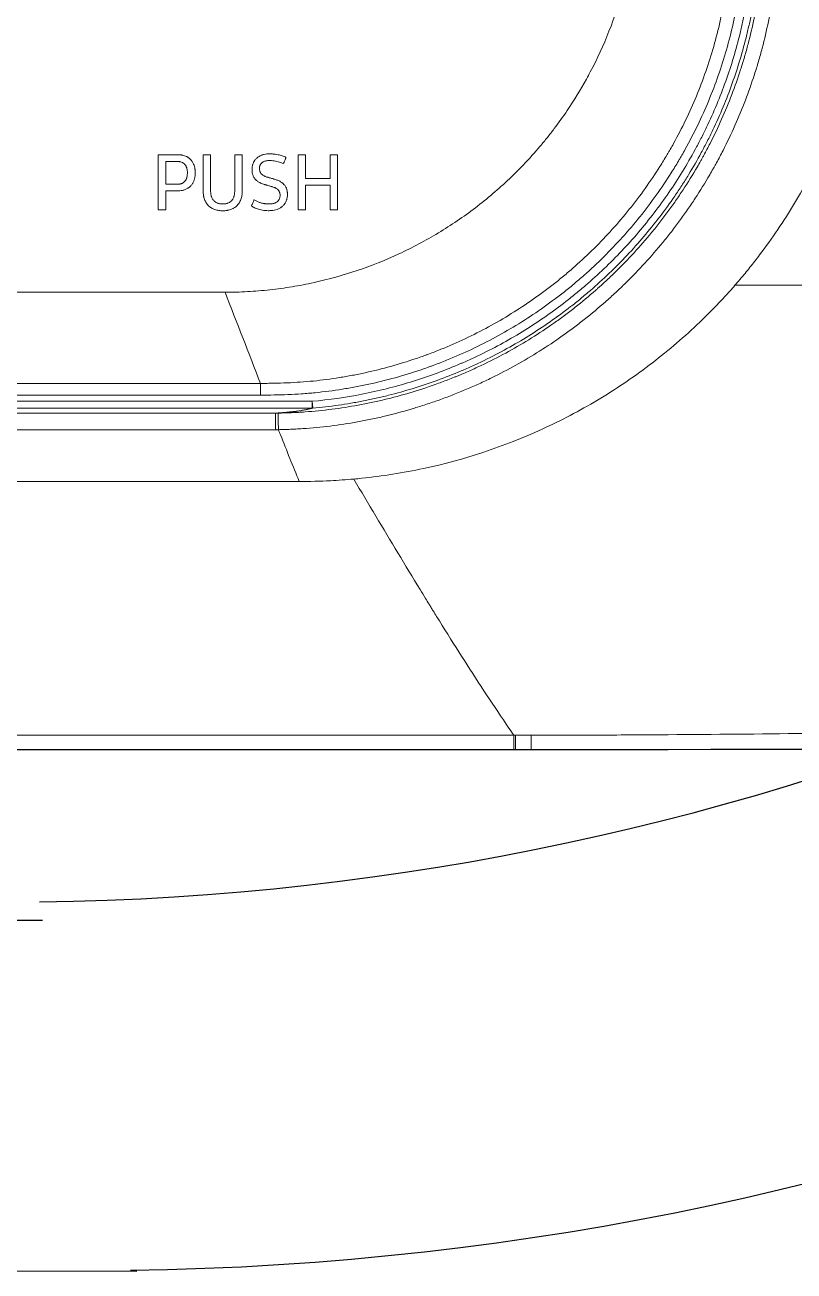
# Model space of a CAD drawing. Header units: inches. Extents: x 3778 to 56227, y -16914 to 35091.
# Drawn here: x 43283.5 to 43339.2, y -13116.7 to -13026.5 of the extents above; entities that cross this region are included whole.
import ezdxf

# ---------------------------------------------------------------- set-up
doc = ezdxf.new("R2010")
doc.units = ezdxf.units.IN
doc.header["$LTSCALE"] = 100
doc.header["$MEASUREMENT"] = 0
doc.linetypes.add('DH-HID2', pattern=[1.2, 0.8, -0.4])
doc.layers.add('2-con', color=2, linetype='Continuous')
doc.layers.add('FU-FURM', color=251, linetype='DH-HID2')
doc.layers.add('mark-B', color=2, linetype='Continuous', lineweight=20)

# ---------------------------------------------------------------- blocks, each defined once
blk = doc.blocks.new('cjscjdeh')
at = {"layer": 'FU-FURM', "color": 8}
for p, q in [((151074.676, 67752.613), (151127.768, 67752.547)), ((151056.661, 67727.251), (151134.587, 67727.155))]:
    blk.add_line(p, q, dxfattribs=at)
for centre, radius, start, end in [((151124.958, 67948.113), 194.252, 270.76696, 358.64347), ((151131.274, 67940.798), 213.601, 270.767, 358.64329)]:
    blk.add_arc(centre, radius, start, end, dxfattribs=at)
blk = doc.blocks.new('무풍1WAY 대형')
at = {"layer": 'mark-B'}
for p, q in [((-636.111, -0.025), (-636.111, -0.005)), ((-634.977, -0.025), (-634.977, -0.005)), ((-620.264, -25.235), (-620.308, -24.739)), ((-620.264, -24.737), (-620.264, -25.235)), ((-620.264, -24.737), (-556.937, -24.737)), ((-556.937, -25.235), (-620.264, -25.235)), ((-622.1, -39.1), (-621.556, -39.1)), ((-619.781, -39.1), (-619.237, -39.1)), ((-610.501, -40.462), (-609.666, -40.462)), ((-621.556, -40.875), (-619.781, -40.875)), ((-619.781, -41.365), (-621.556, -41.365)), ((-609.666, -40.953), (-610.528, -40.953)), ((-621.556, -43.081), (-622.1, -43.081)), ((-619.237, -43.081), (-619.781, -43.081)), ((-609.122, -43.081), (-610.528, -43.081))]:
    blk.add_line(p, q, dxfattribs=at)
for centre, major_axis, ratio, start_param, end_param in [((-636.111, -2.315), (0, 2.29), 0.000557, 0.013982, 0.989633), ((-634.977, -2.315), (0, 2.29), 0.000221, 0.013911, 0.989209), ((-634.86, -2.315), (0, 2.29), 0.000189, 0.013936, 0.989178), ((-617.82, -23.38), (0.019, -0.996), 0.003745, 0.017455, 1.774486), ((-620.264, -25.235), (-0.118, 0.484), 0.993198, 6.042562, 6.13273)]:
    blk.add_ellipse(centre, major_axis=major_axis, ratio=ratio, start_param=start_param, end_param=end_param, dxfattribs=at)
for points, degree, knots in [([(-675.734, -0.111), (-674.908, -0.103), (-673.67, -0.095), (-672.432, -0.091), (-671.607, -0.088), (-671.194, -0.087), (-669.956, -0.083), (-668.718, -0.078), (-667.479, -0.074), (-666.654, -0.071), (-666.241, -0.069), (-662.527, -0.057), (-659.225, -0.046), (-649.319, -0.018), (-642.715, -0.006), (-636.111, -0.005)], 3, [0, 0, 0, 0, 0.0625, 0.09375, 0.09375, 0.125, 0.125, 0.1875, 0.21875, 0.21875, 0.25, 0.25, 0.5, 0.5, 1, 1, 1, 1]), ([(-675.733, -0.13), (-675.321, -0.126), (-674.908, -0.122), (-674.289, -0.118), (-674.083, -0.117), (-673.67, -0.115), (-673.464, -0.114), (-672.845, -0.111), (-672.432, -0.11), (-671.607, -0.107), (-671.194, -0.106), (-669.956, -0.102), (-669.13, -0.099), (-667.479, -0.093), (-666.654, -0.09), (-662.527, -0.076), (-659.225, -0.065), (-652.621, -0.047), (-649.319, -0.039), (-644.366, -0.031), (-642.715, -0.029), (-640.239, -0.027), (-639.413, -0.026), (-637.762, -0.025), (-636.937, -0.025), (-636.111, -0.025)], 3, [0, 0, 0, 0, 0.03125, 0.03125, 0.046875, 0.046875, 0.0625, 0.0625, 0.09375, 0.09375, 0.125, 0.125, 0.1875, 0.1875, 0.25, 0.25, 0.5, 0.5, 0.75, 0.75, 0.875, 0.875, 0.9375, 0.9375, 1, 1, 1, 1]), ([(-636.111, -0.005), (-635.92, -0.005), (-635.729, -0.005), (-635.443, -0.005), (-635.348, -0.005), (-635.16, -0.005), (-635.069, -0.005), (-634.977, -0.005)], 3, [0, 0, 0, 0, 0.504999, 0.504999, 0.757499, 0.757499, 1, 1, 1, 1]), ([(-636.111, -0.025), (-636.016, -0.025), (-635.92, -0.025), (-635.729, -0.025), (-635.634, -0.025), (-635.351, -0.025), (-635.164, -0.025), (-634.977, -0.025)], 3, [0, 0, 0, 0, 0.252502, 0.252502, 0.505004, 0.505004, 1, 1, 1, 1]), ([(-634.86, -0.025), (-633.134, -0.024), (-631.409, -0.024), (-627.958, -0.024), (-622.782, -0.024), (-610.703, -0.023), (-600.351, -0.023), (-579.645, -0.022), (-565.841, -0.021), (-552.038, -0.021)], 3, [0, 0, 0, 0, 0.0625, 0.0625, 0.125, 0.25, 0.5, 0.5, 1, 1, 1, 1]), ([(-636.112, -1.057), (-636.939, -1.058), (-637.765, -1.06), (-639.419, -1.064), (-640.245, -1.067), (-642.725, -1.078), (-644.378, -1.087), (-649.338, -1.121), (-652.645, -1.151), (-657.604, -1.204), (-659.258, -1.223), (-662.564, -1.263), (-664.217, -1.284), (-666.697, -1.316), (-667.523, -1.327), (-669.176, -1.348), (-670.003, -1.359), (-671.243, -1.375), (-671.656, -1.38), (-672.276, -1.388), (-672.586, -1.393), (-672.896, -1.397), (-673.102, -1.4), (-673.206, -1.401), (-673.335, -1.403), (-673.361, -1.403), (-673.412, -1.403), (-673.49, -1.404), (-673.567, -1.406), (-673.722, -1.409), (-673.826, -1.411), (-673.981, -1.416), (-674.032, -1.418), (-674.136, -1.422), (-674.29, -1.429), (-674.445, -1.435), (-674.755, -1.447), (-674.962, -1.456), (-675.375, -1.472), (-675.581, -1.48), (-675.788, -1.489)], 3, [0, 0, 0, 0, 0.0625, 0.0625, 0.125, 0.125, 0.25, 0.25, 0.5, 0.5, 0.625, 0.625, 0.75, 0.75, 0.8125, 0.8125, 0.875, 0.875, 0.90625, 0.90625, 0.921875, 0.929688, 0.929688, 0.9375, 0.9375, 0.939453, 0.939453, 0.941406, 0.945313, 0.945313, 0.953125, 0.953125, 0.957031, 0.957031, 0.960938, 0.96875, 0.96875, 0.984375, 0.984375, 1, 1, 1, 1]), ([(-634.977, -1.056), (-635.164, -1.057), (-635.351, -1.057), (-635.633, -1.057), (-635.729, -1.057), (-635.92, -1.057), (-636.016, -1.057), (-636.112, -1.057)], 3, [0, 0, 0, 0, 0.493621, 0.493621, 0.746245, 0.746245, 1, 1, 1, 1]), ([(-634.86, -1.056), (-634.86, -1.056), (-634.86, -1.056), (-634.899, -1.056), (-634.938, -1.056), (-634.977, -1.056)], 3, [0, 0, 0, 0, 0.000356, 0.000356, 1, 1, 1, 1]), ([(-552.038, -1.049), (-565.841, -1.05), (-579.645, -1.051), (-600.351, -1.053), (-610.704, -1.054), (-621.056, -1.055), (-626.233, -1.055), (-627.958, -1.055), (-631.409, -1.056), (-633.135, -1.056), (-634.86, -1.056)], 3, [0, 0, 0, 0, 0.5, 0.5, 0.75, 0.875, 0.875, 0.9375, 0.9375, 1, 1, 1, 1]), ([(-623.274, -19.605), (-623.806, -18.708), (-624.87, -16.917), (-626.466, -14.249), (-627.666, -12.267), (-628.416, -11.04), (-628.683, -10.605), (-628.867, -10.306), (-629.051, -10.008), (-629.318, -9.576), (-630.071, -8.364), (-631.277, -6.45), (-632.889, -3.964), (-634.084, -2.185), (-634.741, -1.229), (-634.86, -1.056)], 3, [0, 0, 0, 0, 0.138461, 0.276922, 0.415383, 0.449999, 0.471633, 0.484614, 0.497595, 0.519229, 0.553844, 0.692305, 0.830767, 0.969228, 1, 1, 1, 1]), ([(-650.859, -33.641), (-650.733, -33.495), (-650.356, -33.068), (-649.458, -32.093), (-648.123, -30.759), (-646.435, -29.249), (-644.668, -27.833), (-642.826, -26.515), (-640.278, -24.895), (-635.596, -22.432), (-630.551, -20.761), (-626.096, -19.933), (-624.408, -19.713), (-623.465, -19.622), (-623.274, -19.605)], 3, [0, 0, 0, 0, 0.018221, 0.053912, 0.125293, 0.196674, 0.268054, 0.339435, 0.410816, 0.553578, 0.839101, 0.910482, 0.981863, 1, 1, 1, 1]), ([(-623.274, -19.605), (-622.713, -19.555), (-621.397, -19.464), (-620.079, -19.429), (-619.323, -19.429)], 3, [0, 0, 0, 0, 0.427232, 1, 1, 1, 1]), ([(-617.82, -23.179), (-617.871, -23.051), (-618.37, -21.79), (-618.87, -20.539), (-619.323, -19.429)], 3, [0, 0, 0, 0, 0.101455, 1, 1, 1, 1]), ([(-653.503, -66.597), (-653.619, -65.937), (-653.716, -65.277), (-653.874, -63.956), (-653.934, -63.296), (-654.019, -61.975), (-654.044, -61.314), (-654.058, -59.992), (-654.047, -59.331), (-653.961, -57.348), (-653.834, -56.026), (-653.621, -54.62), (-653.608, -54.537), (-653.582, -54.372), (-653.568, -54.289), (-653.527, -54.042), (-653.499, -53.877), (-653.41, -53.384), (-653.347, -53.057), (-653.144, -52.079), (-652.992, -51.434), (-652.739, -50.474), (-652.65, -50.155), (-652.465, -49.521), (-652.174, -48.574), (-651.407, -46.394), (-650.599, -44.577), (-649.84, -43.093), (-649.684, -42.797), (-649.484, -42.43), (-649.443, -42.357), (-649.362, -42.21), (-649.24, -41.991), (-649.116, -41.774), (-648.696, -41.053), (-648.347, -40.487), (-647.802, -39.655), (-647.616, -39.38), (-647.239, -38.837), (-647.047, -38.568), (-646.655, -38.035), (-646.456, -37.772), (-646.051, -37.25), (-645.845, -36.992), (-645.216, -36.226), (-644.784, -35.726), (-643.89, -34.748), (-643.43, -34.271), (-642.718, -33.57), (-642.477, -33.34), (-642.11, -32.998), (-641.987, -32.885), (-641.801, -32.717), (-641.739, -32.661), (-641.614, -32.549), (-641.051, -32.049), (-640.476, -31.569), (-639.695, -30.951), (-639.432, -30.748), (-638.902, -30.352), (-638.099, -29.767), (-637.275, -29.217), (-635.599, -28.16), (-634.443, -27.516), (-632.951, -26.786), (-632.65, -26.643), (-632.043, -26.366), (-631.737, -26.232), (-631.275, -26.036), (-631.12, -25.972), (-630.81, -25.845), (-630.344, -25.658), (-629.873, -25.481), (-629.401, -25.31), (-629.243, -25.255), (-628.927, -25.145), (-628.452, -24.984), (-627.975, -24.833), (-627.018, -24.544), (-626.377, -24.369), (-625.41, -24.133), (-625.086, -24.058), (-624.438, -23.919), (-624.112, -23.853), (-623.134, -23.669), (-622.478, -23.564), (-621.159, -23.39), (-620.496, -23.322), (-619.662, -23.26), (-619.495, -23.248), (-619.16, -23.228), (-618.993, -23.219), (-618.658, -23.204), (-618.407, -23.194), (-618.113, -23.185), (-617.967, -23.182), (-617.893, -23.18), (-617.857, -23.179), (-617.838, -23.179), (-617.831, -23.179), (-617.825, -23.179), (-617.823, -23.179), (-617.82, -23.179)], 3, [0, 0, 0, 0, 0.03125, 0.03125, 0.0625, 0.0625, 0.09375, 0.09375, 0.125, 0.125, 0.1875, 0.1875, 0.191406, 0.191406, 0.195312, 0.195312, 0.203125, 0.203125, 0.21875, 0.21875, 0.25, 0.25, 0.265625, 0.265625, 0.28125, 0.3125, 0.375, 0.375, 0.390625, 0.390625, 0.394531, 0.394531, 0.398437, 0.40625, 0.40625, 0.4375, 0.4375, 0.453125, 0.453125, 0.46875, 0.46875, 0.484375, 0.484375, 0.5, 0.5, 0.53125, 0.53125, 0.5625, 0.5625, 0.578125, 0.578125, 0.585937, 0.585937, 0.589844, 0.589844, 0.59375, 0.625, 0.625, 0.640625, 0.640625, 0.65625, 0.6875, 0.6875, 0.75, 0.75, 0.765625, 0.765625, 0.78125, 0.78125, 0.789063, 0.789063, 0.796875, 0.8125, 0.8125, 0.820313, 0.820313, 0.828125, 0.84375, 0.84375, 0.875, 0.875, 0.890625, 0.890625, 0.90625, 0.90625, 0.9375, 0.9375, 0.96875, 0.96875, 0.976563, 0.976563, 0.984375, 0.984375, 0.992188, 0.996094, 0.998047, 0.999023, 0.999512, 0.999756, 0.999878, 0.999878, 1, 1, 1, 1]), ([(-617.606, -24.372), (-617.606, -24.371), (-617.606, -24.361), (-617.606, -24.326), (-617.607, -24.301), (-617.607, -24.237), (-617.608, -24.197), (-617.609, -24.106), (-617.609, -24.054), (-617.611, -23.941), (-617.611, -23.879), (-617.613, -23.748), (-617.614, -23.68), (-617.616, -23.538), (-617.617, -23.466), (-617.619, -23.321), (-617.62, -23.248), (-617.621, -23.177)], 3, [0, 0, 0, 0, 0.125, 0.125, 0.25, 0.25, 0.375, 0.375, 0.5, 0.5, 0.625, 0.625, 0.75, 0.75, 0.875, 0.875, 1, 1, 1, 1]), ([(-617.801, -24.376), (-618.127, -24.382), (-618.452, -24.392), (-618.94, -24.415), (-619.103, -24.423), (-619.428, -24.443), (-619.59, -24.453), (-620.4, -24.513), (-621.044, -24.578), (-622.324, -24.741), (-622.959, -24.841), (-623.907, -25.014), (-624.222, -25.077), (-624.851, -25.209), (-625.164, -25.28), (-626.1, -25.504), (-627.341, -25.837), (-628.566, -26.237), (-629.479, -26.563), (-629.782, -26.676), (-630.236, -26.851), (-630.462, -26.94), (-630.688, -27.032), (-630.839, -27.094), (-630.914, -27.125), (-631.289, -27.282), (-631.587, -27.412), (-632.177, -27.678), (-632.47, -27.815), (-633.923, -28.518), (-635.048, -29.14), (-636.68, -30.161), (-637.482, -30.693), (-638.264, -31.258), (-638.78, -31.642), (-639.036, -31.837), (-639.797, -32.435), (-640.294, -32.849), (-640.844, -33.331), (-640.904, -33.385), (-641.026, -33.493), (-641.087, -33.547), (-641.268, -33.71), (-641.388, -33.82), (-641.745, -34.151), (-641.979, -34.374), (-642.672, -35.053), (-643.121, -35.516), (-643.99, -36.464), (-644.411, -36.949), (-645.023, -37.692), (-645.223, -37.943), (-645.618, -38.449), (-645.811, -38.705), (-646.192, -39.222), (-646.379, -39.483), (-646.746, -40.01), (-646.926, -40.277), (-647.457, -41.085), (-647.796, -41.634), (-648.204, -42.334), (-648.325, -42.545), (-648.444, -42.758), (-648.523, -42.9), (-648.562, -42.971), (-648.757, -43.328), (-648.909, -43.615), (-649.646, -45.057), (-650.17, -46.233), (-650.857, -48.032), (-651.176, -48.939), (-651.458, -49.859), (-651.638, -50.475), (-651.724, -50.785), (-651.97, -51.717), (-652.117, -52.344), (-652.314, -53.294), (-652.375, -53.612), (-652.46, -54.091), (-652.488, -54.251), (-652.528, -54.491), (-652.541, -54.572), (-652.566, -54.732), (-652.578, -54.813), (-652.784, -56.178), (-652.907, -57.463), (-652.987, -59.39), (-652.997, -60.032), (-652.981, -61.316), (-652.956, -61.957), (-652.872, -63.241), (-652.812, -63.882), (-652.697, -64.844), (-652.632, -65.325), (-652.546, -65.886), (-652.499, -66.167), (-652.479, -66.287), (-652.465, -66.367), (-652.458, -66.407), (-652.451, -66.447)], 3, [0, 0, 0, 0, 0.015625, 0.015625, 0.023438, 0.023438, 0.03125, 0.03125, 0.0625, 0.0625, 0.09375, 0.09375, 0.109375, 0.109375, 0.125, 0.125, 0.15625, 0.1875, 0.1875, 0.203125, 0.203125, 0.210938, 0.214844, 0.214844, 0.21875, 0.21875, 0.234375, 0.234375, 0.25, 0.25, 0.3125, 0.3125, 0.34375, 0.359375, 0.359375, 0.375, 0.375, 0.40625, 0.40625, 0.410156, 0.410156, 0.414063, 0.414063, 0.421875, 0.421875, 0.4375, 0.4375, 0.46875, 0.46875, 0.5, 0.5, 0.515625, 0.515625, 0.53125, 0.53125, 0.546875, 0.546875, 0.5625, 0.5625, 0.59375, 0.59375, 0.601563, 0.605469, 0.605469, 0.609375, 0.609375, 0.625, 0.625, 0.6875, 0.6875, 0.71875, 0.734375, 0.734375, 0.75, 0.75, 0.78125, 0.78125, 0.796875, 0.796875, 0.804687, 0.804687, 0.808594, 0.808594, 0.8125, 0.8125, 0.875, 0.875, 0.90625, 0.90625, 0.9375, 0.9375, 0.96875, 0.96875, 0.984375, 0.992188, 0.996094, 0.998047, 0.998047, 1, 1, 1, 1]), ([(-652.191, -66.401), (-652.244, -66.097), (-652.319, -65.639), (-652.384, -65.179), (-652.426, -64.873), (-652.446, -64.719), (-652.54, -63.952), (-652.599, -63.338), (-652.729, -61.501), (-652.751, -60.278), (-652.672, -57.839), (-652.569, -56.622), (-652.362, -55.104), (-652.317, -54.801), (-652.218, -54.194), (-652.165, -53.891), (-652.079, -53.437), (-652.049, -53.286), (-651.988, -52.983), (-651.956, -52.832), (-651.858, -52.378), (-651.788, -52.077), (-651.57, -51.179), (-651.409, -50.586), (-651.057, -49.412), (-650.487, -47.669), (-649.667, -45.697), (-648.855, -44.051), (-648.569, -43.508), (-648.13, -42.698), (-647.822, -42.164), (-647.419, -41.504), (-647.338, -41.372), (-647.173, -41.111), (-647.09, -40.981), (-646.839, -40.593), (-646.668, -40.337), (-646.147, -39.576), (-645.788, -39.08), (-645.046, -38.108), (-644.663, -37.633), (-643.873, -36.702), (-643.467, -36.247), (-642.211, -34.913), (-641.327, -34.065), (-640.161, -33.058), (-639.925, -32.859), (-639.566, -32.565), (-639.446, -32.468), (-639.205, -32.275), (-639.083, -32.179), (-638.474, -31.706), (-637.979, -31.341), (-636.468, -30.288), (-634.907, -29.316), (-633.272, -28.466), (-632.443, -28.062), (-632.164, -27.931), (-631.743, -27.739), (-631.602, -27.676), (-631.319, -27.551), (-631.177, -27.49), (-630.465, -27.188), (-629.891, -26.962), (-628.733, -26.54), (-628.15, -26.345), (-626.974, -25.983), (-626.382, -25.818), (-625.486, -25.593), (-625.187, -25.521), (-624.585, -25.387), (-624.283, -25.324), (-623.829, -25.234), (-623.677, -25.205), (-623.373, -25.15), (-623.22, -25.123), (-622.763, -25.045), (-621.846, -24.902), (-620.925, -24.794), (-620.308, -24.739)], 3, [0, 0, 0, 0, 0.015625, 0.023438, 0.023438, 0.03125, 0.03125, 0.0625, 0.0625, 0.125, 0.125, 0.1875, 0.1875, 0.203125, 0.203125, 0.21875, 0.21875, 0.226563, 0.226563, 0.234375, 0.234375, 0.25, 0.25, 0.28125, 0.28125, 0.3125, 0.375, 0.390625, 0.40625, 0.40625, 0.4375, 0.4375, 0.445313, 0.445313, 0.453125, 0.453125, 0.46875, 0.46875, 0.5, 0.5, 0.53125, 0.53125, 0.5625, 0.5625, 0.625, 0.625, 0.640625, 0.640625, 0.648438, 0.648438, 0.65625, 0.65625, 0.6875, 0.6875, 0.75, 0.78125, 0.78125, 0.796875, 0.796875, 0.804688, 0.804688, 0.8125, 0.8125, 0.84375, 0.84375, 0.875, 0.875, 0.90625, 0.90625, 0.921875, 0.921875, 0.9375, 0.9375, 0.945313, 0.945313, 0.953125, 0.953125, 0.96875, 1, 1, 1, 1]), ([(-620.264, -25.235), (-621.48, -25.344), (-622.681, -25.517), (-624.46, -25.865), (-625.049, -25.997), (-626.22, -26.29), (-627.383, -26.614), (-628.531, -26.997), (-629.671, -27.411), (-630.237, -27.633), (-630.87, -27.9), (-630.94, -27.93), (-631.08, -27.99), (-631.29, -28.082), (-631.499, -28.175), (-631.915, -28.364), (-632.19, -28.493), (-633.009, -28.891), (-634.624, -29.728), (-636.165, -30.685), (-637.657, -31.724), (-638.147, -32.083), (-638.869, -32.643), (-639.107, -32.833), (-639.58, -33.219), (-640.746, -34.199), (-641.838, -35.245), (-643.078, -36.56), (-643.48, -37.009), (-644.26, -37.927), (-644.638, -38.396), (-645.738, -39.834), (-646.425, -40.833), (-647.381, -42.396), (-647.685, -42.923), (-648.119, -43.722), (-648.26, -43.99), (-648.535, -44.529), (-649.204, -45.882), (-649.783, -47.272), (-650.39, -48.975), (-650.578, -49.548), (-650.925, -50.707), (-651.084, -51.292), (-651.301, -52.178), (-651.369, -52.475), (-651.466, -52.922), (-651.498, -53.072), (-651.558, -53.371), (-651.646, -53.819), (-651.726, -54.267), (-651.823, -54.866), (-651.868, -55.165), (-652.073, -56.663), (-652.174, -57.864), (-652.253, -60.272), (-652.231, -61.478), (-652.104, -63.292), (-652.045, -63.897), (-651.952, -64.655), (-651.933, -64.806), (-651.891, -65.109), (-651.827, -65.562), (-651.753, -66.014), (-651.7, -66.315)], 3, [0, 0, 0, 0, 0.0625, 0.0625, 0.09375, 0.09375, 0.125, 0.15625, 0.15625, 0.1875, 0.1875, 0.191406, 0.191406, 0.195313, 0.203125, 0.203125, 0.21875, 0.21875, 0.25, 0.3125, 0.3125, 0.34375, 0.34375, 0.359375, 0.359375, 0.375, 0.4375, 0.4375, 0.46875, 0.46875, 0.5, 0.5, 0.5625, 0.5625, 0.59375, 0.59375, 0.609375, 0.609375, 0.625, 0.6875, 0.6875, 0.71875, 0.71875, 0.75, 0.75, 0.765625, 0.765625, 0.773438, 0.773438, 0.78125, 0.796875, 0.796875, 0.8125, 0.8125, 0.875, 0.875, 0.9375, 0.9375, 0.96875, 0.96875, 0.976563, 0.976563, 0.984375, 1, 1, 1, 1]), ([(-620.308, -24.739), (-620.229, -24.72), (-620.147, -24.701), (-619.976, -24.663), (-619.886, -24.644), (-619.697, -24.606), (-619.598, -24.587), (-619.438, -24.558), (-619.383, -24.549), (-619.268, -24.53), (-619.209, -24.521), (-619.147, -24.511)], 3, [0, 0, 0, 0, 0.25, 0.25, 0.5, 0.5, 0.75, 0.75, 0.875, 0.875, 1, 1, 1, 1]), ([(-619.119, -24.51), (-619.18, -24.52), (-619.239, -24.529), (-619.352, -24.548), (-619.406, -24.558), (-619.563, -24.586), (-619.661, -24.605), (-619.848, -24.642), (-619.936, -24.661), (-620.105, -24.699), (-620.186, -24.718), (-620.264, -24.737)], 3, [0, 0, 0, 0, 0.125, 0.125, 0.25, 0.25, 0.5, 0.5, 0.75, 0.75, 1, 1, 1, 1]), ([(-617.607, -24.375), (-617.69, -24.381), (-618.246, -24.419), (-618.768, -24.472), (-618.893, -24.486), (-619.018, -24.499), (-619.07, -24.505), (-619.119, -24.51)], 2, [0, 0, 0, 0.092914, 0.49395, 0.745203, 0.896613, 0.896613, 1, 1, 1]), ([(-650.714, -68.134), (-650.831, -67.487), (-650.948, -66.839), (-651.109, -65.865), (-651.161, -65.541), (-651.256, -64.892), (-651.3, -64.567), (-651.379, -63.918), (-651.415, -63.594), (-651.474, -62.945), (-651.499, -62.621), (-651.539, -61.972), (-651.553, -61.648), (-651.574, -61), (-651.579, -60.675), (-651.583, -59.703), (-651.567, -59.055), (-651.5, -57.76), (-651.448, -57.112), (-651.307, -55.817), (-651.218, -55.17), (-651.056, -54.199), (-650.998, -53.876), (-650.87, -53.229), (-650.802, -52.907), (-650.585, -51.947), (-650.423, -51.314), (-650.063, -50.06), (-649.669, -48.82), (-649.206, -47.605), (-648.709, -46.404), (-648.443, -45.81), (-647.877, -44.635), (-647.576, -44.054), (-647.178, -43.336), (-647.057, -43.121), (-646.933, -42.908), (-646.85, -42.765), (-646.809, -42.694), (-646.599, -42.34), (-646.427, -42.059), (-645.902, -41.227), (-645.537, -40.685), (-644.779, -39.623), (-644.387, -39.105), (-643.573, -38.091), (-643.151, -37.595), (-642.281, -36.629), (-641.832, -36.158), (-640.905, -35.239), (-640.427, -34.792), (-639.812, -34.248), (-639.688, -34.14), (-639.438, -33.925), (-639.312, -33.818), (-638.933, -33.502), (-638.678, -33.295), (-637.905, -32.686), (-636.856, -31.907), (-635.769, -31.192), (-634.664, -30.509), (-634.102, -30.184), (-632.96, -29.564), (-632.38, -29.27), (-631.201, -28.715), (-630.602, -28.453), (-629.689, -28.084), (-629.383, -27.965), (-628.996, -27.822), (-628.919, -27.794), (-628.764, -27.737), (-628.532, -27.654), (-628.299, -27.573), (-627.52, -27.309), (-626.894, -27.116), (-625.633, -26.767), (-624.998, -26.61), (-624.041, -26.402), (-623.721, -26.338), (-623.078, -26.217), (-622.756, -26.161), (-621.787, -26.006), (-621.137, -25.921), (-620.319, -25.841), (-620.156, -25.826), (-619.827, -25.799), (-619.663, -25.787), (-619.169, -25.754), (-618.839, -25.736), (-618.18, -25.709), (-617.851, -25.699), (-617.191, -25.686), (-616.861, -25.683), (-616.531, -25.681)], 3, [0, 0, 0, 0, 0.03125, 0.03125, 0.046875, 0.046875, 0.0625, 0.0625, 0.078125, 0.078125, 0.09375, 0.09375, 0.109375, 0.109375, 0.125, 0.125, 0.15625, 0.15625, 0.1875, 0.1875, 0.21875, 0.21875, 0.234375, 0.234375, 0.25, 0.25, 0.28125, 0.28125, 0.3125, 0.34375, 0.34375, 0.375, 0.375, 0.40625, 0.40625, 0.414063, 0.417969, 0.417969, 0.421875, 0.421875, 0.4375, 0.4375, 0.46875, 0.46875, 0.5, 0.5, 0.53125, 0.53125, 0.5625, 0.5625, 0.59375, 0.59375, 0.601563, 0.601563, 0.609375, 0.609375, 0.625, 0.625, 0.65625, 0.6875, 0.6875, 0.71875, 0.71875, 0.75, 0.75, 0.78125, 0.78125, 0.796875, 0.796875, 0.800781, 0.800781, 0.804688, 0.8125, 0.8125, 0.84375, 0.84375, 0.875, 0.875, 0.890625, 0.890625, 0.90625, 0.90625, 0.9375, 0.9375, 0.945313, 0.945313, 0.953125, 0.953125, 0.96875, 0.96875, 0.984375, 0.984375, 1, 1, 1, 1]), ([(-616.525, -26.53), (-616.526, -26.467), (-616.526, -26.404), (-616.527, -26.284), (-616.527, -26.226), (-616.528, -26.116), (-616.528, -26.064), (-616.529, -25.968), (-616.529, -25.924), (-616.53, -25.846), (-616.53, -25.812), (-616.53, -25.754), (-616.53, -25.731), (-616.531, -25.696), (-616.531, -25.684), (-616.531, -25.673), (-616.531, -25.674), (-616.531, -25.681)], 3, [0, 0, 0, 0, 0.125, 0.125, 0.25, 0.25, 0.375, 0.375, 0.5, 0.5, 0.625, 0.625, 0.75, 0.75, 0.875, 0.875, 1, 1, 1, 1]), ([(-616.531, -25.681), (-616.208, -25.679), (-615.886, -25.679), (-615.402, -25.679), (-615.241, -25.68), (-614.918, -25.68), (-614.112, -25.682), (-613.305, -25.683), (-611.37, -25.685), (-610.081, -25.685), (-607.5, -25.684), (-606.21, -25.684), (-603.63, -25.682), (-597.18, -25.68), (-590.729, -25.681), (-580.409, -25.683), (-575.248, -25.683), (-564.927, -25.682), (-559.767, -25.682), (-554.606, -25.682)], 3, [0, 0, 0, 0, 0.015625, 0.015625, 0.023437, 0.023437, 0.03125, 0.0625, 0.0625, 0.125, 0.125, 0.1875, 0.1875, 0.25, 0.5, 0.5, 0.75, 0.75, 1, 1, 1, 1]), ([(-616.525, -26.53), (-616.528, -26.53), (-616.53, -26.53), (-616.535, -26.53), (-616.543, -26.53), (-616.561, -26.53), (-616.596, -26.53), (-616.666, -26.531), (-616.806, -26.532), (-616.927, -26.533), (-617.167, -26.536), (-617.328, -26.538), (-617.809, -26.548), (-618.129, -26.557), (-618.767, -26.584), (-619.086, -26.601), (-619.721, -26.644), (-620.038, -26.671), (-620.985, -26.766), (-621.614, -26.849), (-622.551, -27), (-622.863, -27.055), (-623.485, -27.173), (-623.795, -27.236), (-624.723, -27.439), (-625.339, -27.592), (-626.564, -27.933), (-627.173, -28.121), (-627.93, -28.378), (-628.157, -28.457), (-628.384, -28.539), (-628.535, -28.594), (-628.61, -28.622), (-628.986, -28.762), (-629.285, -28.878), (-630.175, -29.238), (-630.758, -29.494), (-631.908, -30.036), (-632.473, -30.323), (-633.587, -30.928), (-634.134, -31.245), (-635.211, -31.912), (-636.27, -32.609), (-637.292, -33.369), (-638.045, -33.962), (-638.294, -34.164), (-638.663, -34.473), (-638.786, -34.577), (-639.029, -34.786), (-639.15, -34.891), (-639.75, -35.422), (-640.215, -35.858), (-641.119, -36.754), (-641.557, -37.214), (-642.405, -38.156), (-642.816, -38.639), (-643.609, -39.627), (-643.992, -40.133), (-644.731, -41.168), (-645.086, -41.697), (-645.598, -42.508), (-645.766, -42.781), (-645.97, -43.126), (-646.011, -43.196), (-646.092, -43.334), (-646.212, -43.543), (-646.33, -43.752), (-646.718, -44.452), (-647.011, -45.018), (-647.564, -46.164), (-647.823, -46.743), (-648.307, -47.914), (-648.758, -49.098), (-649.142, -50.307), (-649.493, -51.529), (-649.651, -52.147), (-649.863, -53.083), (-649.929, -53.396), (-650.053, -54.027), (-650.11, -54.342), (-650.268, -55.288), (-650.354, -55.919), (-650.491, -57.181), (-650.541, -57.813), (-650.607, -59.076), (-650.622, -59.707), (-650.618, -60.971), (-650.598, -61.603), (-650.54, -62.551), (-650.516, -62.868), (-650.458, -63.5), (-650.423, -63.816), (-650.346, -64.449), (-650.303, -64.765), (-650.233, -65.24), (-650.209, -65.398), (-650.159, -65.715), (-650.133, -65.873), (-650.054, -66.347), (-650, -66.663), (-649.916, -67.137), (-649.873, -67.374), (-649.824, -67.65), (-649.799, -67.788), (-649.786, -67.857), (-649.78, -67.892), (-649.777, -67.909), (-649.776, -67.916), (-649.775, -67.921), (-649.774, -67.924), (-649.774, -67.926)], 3, [0, 0, 0, 0, 0.000122, 0.000122, 0.000244, 0.000488, 0.000977, 0.001953, 0.003906, 0.007812, 0.007812, 0.015625, 0.015625, 0.03125, 0.03125, 0.046875, 0.046875, 0.0625, 0.0625, 0.09375, 0.09375, 0.109375, 0.109375, 0.125, 0.125, 0.15625, 0.15625, 0.1875, 0.1875, 0.195313, 0.199219, 0.199219, 0.203125, 0.203125, 0.21875, 0.21875, 0.25, 0.25, 0.28125, 0.28125, 0.3125, 0.3125, 0.34375, 0.375, 0.375, 0.390625, 0.390625, 0.398438, 0.398438, 0.40625, 0.40625, 0.4375, 0.4375, 0.46875, 0.46875, 0.5, 0.5, 0.53125, 0.53125, 0.5625, 0.5625, 0.578125, 0.578125, 0.582031, 0.582031, 0.585938, 0.59375, 0.59375, 0.625, 0.625, 0.65625, 0.65625, 0.6875, 0.71875, 0.71875, 0.75, 0.75, 0.765625, 0.765625, 0.78125, 0.78125, 0.8125, 0.8125, 0.84375, 0.84375, 0.875, 0.875, 0.90625, 0.90625, 0.921875, 0.921875, 0.9375, 0.9375, 0.953125, 0.953125, 0.960937, 0.960937, 0.96875, 0.96875, 0.984375, 0.984375, 0.992187, 0.996094, 0.998047, 0.999023, 0.999512, 0.999756, 0.999878, 0.999878, 1, 1, 1, 1]), ([(-640.109, -48.558), (-639.681, -47.783), (-638.935, -46.565), (-637.948, -45.184), (-637.284, -44.331), (-636.768, -43.705), (-636.236, -43.093), (-635.505, -42.297), (-634.551, -41.34), (-633.346, -40.254), (-632.083, -39.236), (-630.767, -38.287), (-628.946, -37.12), (-625.6, -35.34), (-621.994, -34.122), (-618.807, -33.509), (-617.199, -33.29), (-615.582, -33.158), (-614.5, -33.128), (-613.96, -33.128)], 3, [0, 0, 0, 0, 0.083502, 0.134418, 0.159876, 0.185335, 0.210793, 0.236251, 0.287168, 0.338084, 0.389001, 0.439918, 0.490834, 0.592667, 0.796334, 0.84725, 0.898167, 0.949083, 1, 1, 1, 1]), ([(-547.726, -33.128), (-548.788, -33.128), (-570.866, -33.128), (-592.944, -33.128), (-613.96, -33.128)], 3, [0, 0, 0, 0, 0.04809, 1, 1, 1, 1]), ([(-650.859, -33.641), (-651.416, -33.641), (-651.974, -33.641), (-653.088, -33.641), (-654.759, -33.641), (-656.429, -33.641), (-658.654, -33.641), (-659.767, -33.641), (-661.991, -33.641), (-663.103, -33.641), (-665.325, -33.641), (-666.436, -33.641), (-668.656, -33.641), (-669.766, -33.641), (-671.984, -33.641), (-673.092, -33.641), (-674.754, -33.641), (-675.308, -33.641), (-676.415, -33.641), (-676.969, -33.641), (-677.799, -33.641), (-678.075, -33.641), (-678.628, -33.641), (-678.904, -33.641), (-679.733, -33.641), (-680.285, -33.641), (-681.939, -33.641), (-683.039, -33.641), (-685.234, -33.641), (-686.329, -33.641), (-688.512, -33.641), (-689.601, -33.641), (-690.959, -33.641), (-691.23, -33.641), (-691.772, -33.641), (-692.583, -33.641), (-693.392, -33.641), (-695.004, -33.641), (-696.074, -33.641), (-697.402, -33.641), (-697.668, -33.641), (-698.197, -33.641), (-698.462, -33.641), (-699.254, -33.641), (-699.781, -33.641), (-701.359, -33.641), (-702.406, -33.641), (-703.448, -33.641)], 3, [0, 0, 0, 0, 0.03125, 0.03125, 0.0625, 0.125, 0.125, 0.1875, 0.1875, 0.25, 0.25, 0.3125, 0.3125, 0.375, 0.375, 0.4375, 0.4375, 0.46875, 0.46875, 0.5, 0.5, 0.515625, 0.515625, 0.53125, 0.53125, 0.5625, 0.5625, 0.625, 0.625, 0.6875, 0.6875, 0.75, 0.75, 0.765625, 0.765625, 0.78125, 0.8125, 0.8125, 0.875, 0.875, 0.890625, 0.890625, 0.90625, 0.90625, 0.9375, 0.9375, 1, 1, 1, 1]), ([(-650.859, -33.641), (-650.981, -33.78), (-651.347, -34.207), (-651.945, -34.931), (-652.875, -36.121), (-654.414, -38.269), (-655.925, -40.796), (-656.895, -42.754), (-657.18, -43.366)], 3, [0, 0, 0, 0, 0.047628, 0.144936, 0.242244, 0.436861, 0.826093, 1, 1, 1, 1]), ([(-618.239, -40.914), (-618.287, -40.859), (-618.327, -40.8), (-618.368, -40.72), (-618.376, -40.703), (-618.39, -40.67), (-618.397, -40.653), (-618.416, -40.602), (-618.427, -40.568), (-618.444, -40.498), (-618.451, -40.462), (-618.46, -40.409), (-618.462, -40.391), (-618.466, -40.355), (-618.468, -40.337), (-618.471, -40.282), (-618.472, -40.246), (-618.472, -40.174), (-618.471, -40.138), (-618.463, -40.031), (-618.453, -39.96), (-618.432, -39.872), (-618.427, -39.854), (-618.417, -39.819), (-618.401, -39.767), (-618.367, -39.684), (-618.325, -39.604), (-618.295, -39.558), (-618.275, -39.528), (-618.264, -39.513), (-618.209, -39.441), (-618.159, -39.389), (-618.09, -39.33), (-618.076, -39.319), (-618.047, -39.297), (-618.033, -39.286), (-617.988, -39.254), (-617.957, -39.235), (-617.863, -39.182), (-617.797, -39.152), (-617.66, -39.103), (-617.59, -39.084), (-617.449, -39.056), (-617.378, -39.046), (-617.27, -39.038), (-617.234, -39.036), (-617.162, -39.033), (-617.125, -39.033), (-617.017, -39.034), (-616.945, -39.038), (-616.731, -39.059), (-616.589, -39.085), (-616.449, -39.123)], 3, [0, 0, 0, 0, 0.0625, 0.0625, 0.078125, 0.078125, 0.09375, 0.09375, 0.125, 0.125, 0.15625, 0.15625, 0.171875, 0.171875, 0.1875, 0.1875, 0.21875, 0.21875, 0.25, 0.25, 0.3125, 0.3125, 0.328125, 0.328125, 0.34375, 0.375, 0.40625, 0.421875, 0.421875, 0.4375, 0.4375, 0.5, 0.5, 0.515625, 0.515625, 0.53125, 0.53125, 0.5625, 0.5625, 0.625, 0.625, 0.6875, 0.6875, 0.75, 0.75, 0.78125, 0.78125, 0.8125, 0.8125, 0.875, 0.875, 1, 1, 1, 1]), ([(-617.728, -39.68), (-617.76, -39.704), (-617.789, -39.732), (-617.828, -39.778), (-617.84, -39.794), (-617.862, -39.827), (-617.872, -39.845), (-617.899, -39.898), (-617.912, -39.936), (-617.931, -40.015), (-617.936, -40.054), (-617.939, -40.114), (-617.94, -40.134), (-617.939, -40.164), (-617.938, -40.174), (-617.937, -40.194), (-617.936, -40.204), (-617.931, -40.254), (-617.923, -40.293), (-617.906, -40.35), (-617.896, -40.378), (-617.883, -40.405), (-617.874, -40.423), (-617.87, -40.432), (-617.845, -40.476), (-617.821, -40.509), (-617.794, -40.539)], 3, [0, 0, 0, 0, 0.125, 0.125, 0.1875, 0.1875, 0.25, 0.25, 0.375, 0.375, 0.5, 0.5, 0.5625, 0.5625, 0.59375, 0.59375, 0.625, 0.625, 0.75, 0.75, 0.8125, 0.84375, 0.84375, 0.875, 0.875, 1, 1, 1, 1]), ([(-616.054, -39.815), (-616.182, -39.743), (-616.314, -39.682), (-616.52, -39.61), (-616.589, -39.59), (-616.696, -39.564), (-616.749, -39.553), (-616.804, -39.544), (-616.84, -39.538), (-616.858, -39.535), (-616.95, -39.524), (-617.023, -39.519), (-617.134, -39.517), (-617.171, -39.518), (-617.226, -39.521), (-617.244, -39.522), (-617.281, -39.525), (-617.299, -39.527), (-617.354, -39.534), (-617.39, -39.54), (-617.461, -39.555), (-617.497, -39.565), (-617.549, -39.583), (-617.566, -39.589), (-617.6, -39.604), (-617.617, -39.612), (-617.667, -39.637), (-617.698, -39.657), (-617.728, -39.68)], 3, [0, 0, 0, 0, 0.25, 0.25, 0.375, 0.375, 0.4375, 0.46875, 0.46875, 0.5, 0.5, 0.625, 0.625, 0.6875, 0.6875, 0.71875, 0.71875, 0.75, 0.75, 0.8125, 0.8125, 0.875, 0.875, 0.90625, 0.90625, 0.9375, 0.9375, 1, 1, 1, 1]), ([(-616.449, -39.123), (-616.398, -39.136), (-616.347, -39.151), (-616.246, -39.185), (-616.197, -39.203), (-616.099, -39.244), (-616.051, -39.266), (-615.957, -39.315), (-615.911, -39.341), (-615.867, -39.37)], 3, [0, 0, 0, 0, 0.25, 0.25, 0.5, 0.5, 0.75, 0.75, 1, 1, 1, 1]), ([(-615.867, -39.37), (-615.867, -39.37), (-615.867, -39.37), (-615.867, -39.371), (-615.867, -39.371), (-615.868, -39.372), (-615.869, -39.374), (-615.87, -39.378), (-615.874, -39.386), (-615.881, -39.403), (-615.894, -39.435), (-615.921, -39.5), (-615.96, -39.592), (-615.999, -39.685), (-616.026, -39.75), (-616.038, -39.778), (-616.046, -39.796), (-616.05, -39.805), (-616.054, -39.815)], 3, [0, 0, 0, 0, 0.000977, 0.000977, 0.001953, 0.003906, 0.007813, 0.015625, 0.03125, 0.0625, 0.125, 0.25, 0.5, 0.75, 0.875, 0.9375, 0.9375, 1, 1, 1, 1]), ([(-614.833, -39.414), (-614.902, -39.485), (-614.961, -39.563), (-615.022, -39.669), (-615.034, -39.691), (-615.056, -39.735), (-615.066, -39.757), (-615.095, -39.825), (-615.112, -39.87), (-615.141, -39.963), (-615.153, -40.01), (-615.169, -40.082), (-615.173, -40.106), (-615.181, -40.154), (-615.185, -40.179), (-615.201, -40.301), (-615.206, -40.399), (-615.206, -40.497)], 3, [0, 0, 0, 0, 0.25, 0.25, 0.3125, 0.3125, 0.375, 0.375, 0.5, 0.5, 0.625, 0.625, 0.6875, 0.6875, 0.75, 0.75, 1, 1, 1, 1]), ([(-613.789, -39.029), (-613.885, -39.029), (-613.98, -39.035), (-614.098, -39.052), (-614.122, -39.056), (-614.169, -39.065), (-614.239, -39.079), (-614.353, -39.111), (-614.441, -39.146), (-614.506, -39.177), (-614.527, -39.187), (-614.569, -39.21), (-614.59, -39.222), (-614.692, -39.285), (-614.766, -39.345), (-614.833, -39.414)], 3, [0, 0, 0, 0, 0.25, 0.25, 0.3125, 0.3125, 0.375, 0.5, 0.625, 0.625, 0.6875, 0.6875, 0.75, 0.75, 1, 1, 1, 1]), ([(-614.663, -40.518), (-614.663, -40.454), (-614.66, -40.391), (-614.648, -40.266), (-614.639, -40.203), (-614.621, -40.126), (-614.617, -40.111), (-614.609, -40.08), (-614.604, -40.065), (-614.589, -40.019), (-614.578, -39.99), (-614.553, -39.932), (-614.538, -39.903), (-614.514, -39.862), (-614.506, -39.849), (-614.488, -39.822), (-614.478, -39.809), (-614.429, -39.747), (-614.384, -39.703), (-614.319, -39.656), (-614.306, -39.647), (-614.279, -39.631), (-614.237, -39.607), (-614.194, -39.588), (-614.149, -39.572), (-614.134, -39.567), (-614.103, -39.557), (-614.088, -39.553), (-614.041, -39.542), (-614.01, -39.536), (-613.916, -39.522), (-613.853, -39.518), (-613.789, -39.518)], 3, [0, 0, 0, 0, 0.125, 0.125, 0.25, 0.25, 0.28125, 0.28125, 0.3125, 0.3125, 0.375, 0.375, 0.4375, 0.4375, 0.46875, 0.46875, 0.5, 0.5, 0.625, 0.625, 0.65625, 0.65625, 0.6875, 0.75, 0.75, 0.78125, 0.78125, 0.8125, 0.8125, 0.875, 0.875, 1, 1, 1, 1]), ([(-612.745, -39.414), (-612.812, -39.345), (-612.886, -39.285), (-612.987, -39.222), (-613.008, -39.21), (-613.05, -39.188), (-613.114, -39.155), (-613.224, -39.111), (-613.316, -39.086), (-613.409, -39.064), (-613.456, -39.055), (-613.598, -39.035), (-613.693, -39.029), (-613.789, -39.029)], 3, [0, 0, 0, 0, 0.25, 0.25, 0.3125, 0.3125, 0.375, 0.5, 0.625, 0.625, 0.75, 0.75, 1, 1, 1, 1]), ([(-613.789, -39.518), (-613.725, -39.518), (-613.662, -39.522), (-613.568, -39.535), (-613.537, -39.541), (-613.491, -39.553), (-613.475, -39.557), (-613.445, -39.566), (-613.429, -39.572), (-613.355, -39.599), (-613.298, -39.628), (-613.233, -39.674), (-613.22, -39.684), (-613.196, -39.705), (-613.161, -39.736), (-613.118, -39.783), (-613.09, -39.822), (-613.072, -39.848), (-613.064, -39.862), (-613.04, -39.903), (-613.025, -39.931), (-613, -39.989), (-612.989, -40.019), (-612.969, -40.079), (-612.961, -40.11), (-612.939, -40.203), (-612.929, -40.265), (-612.917, -40.391), (-612.915, -40.454), (-612.915, -40.518)], 3, [0, 0, 0, 0, 0.125, 0.125, 0.1875, 0.1875, 0.21875, 0.21875, 0.25, 0.25, 0.375, 0.375, 0.40625, 0.40625, 0.4375, 0.5, 0.53125, 0.53125, 0.5625, 0.5625, 0.625, 0.625, 0.6875, 0.6875, 0.75, 0.75, 0.875, 0.875, 1, 1, 1, 1]), ([(-612.371, -40.497), (-612.371, -40.399), (-612.377, -40.301), (-612.393, -40.179), (-612.396, -40.155), (-612.405, -40.106), (-612.418, -40.034), (-612.437, -39.964), (-612.48, -39.825), (-612.518, -39.735), (-612.616, -39.563), (-612.676, -39.485), (-612.745, -39.414)], 3, [0, 0, 0, 0, 0.25, 0.25, 0.3125, 0.3125, 0.375, 0.5, 0.5, 0.75, 0.75, 1, 1, 1, 1]), ([(-617.794, -40.539), (-617.767, -40.567), (-617.738, -40.592), (-617.676, -40.637), (-617.643, -40.657), (-617.592, -40.684), (-617.575, -40.692), (-617.54, -40.708), (-617.522, -40.716), (-617.468, -40.737), (-617.432, -40.75), (-617.386, -40.764), (-617.372, -40.768), (-617.359, -40.772), (-617.349, -40.774), (-617.345, -40.776), (-617.322, -40.782), (-617.266, -40.797), (-617.136, -40.833), (-617.007, -40.87), (-616.914, -40.895), (-616.886, -40.903), (-616.877, -40.905), (-616.859, -40.911), (-616.812, -40.924), (-616.767, -40.938), (-616.694, -40.963), (-616.657, -40.976), (-616.586, -41.005), (-616.551, -41.02), (-616.447, -41.07), (-616.381, -41.107), (-616.286, -41.174), (-616.256, -41.198), (-616.198, -41.248), (-616.17, -41.275), (-616.144, -41.304)], 3, [0, 0, 0, 0, 0.0625, 0.0625, 0.125, 0.125, 0.15625, 0.15625, 0.1875, 0.1875, 0.25, 0.25, 0.265625, 0.273437, 0.273437, 0.28125, 0.28125, 0.3125, 0.375, 0.5, 0.53125, 0.53125, 0.546875, 0.546875, 0.5625, 0.625, 0.625, 0.6875, 0.6875, 0.75, 0.75, 0.875, 0.875, 0.9375, 0.9375, 1, 1, 1, 1]), ([(-611.466, -42.737), (-611.512, -42.689), (-611.553, -42.638), (-611.606, -42.557), (-611.623, -42.529), (-611.654, -42.472), (-611.668, -42.442), (-611.708, -42.351), (-611.728, -42.289), (-611.762, -42.164), (-611.774, -42.1), (-611.784, -42.019), (-611.786, -42.002), (-611.79, -41.97), (-611.791, -41.953), (-611.795, -41.904), (-611.797, -41.872), (-611.798, -41.807), (-611.799, -41.774), (-611.797, -41.709), (-611.796, -41.677), (-611.79, -41.58), (-611.783, -41.515), (-611.766, -41.419), (-611.759, -41.387), (-611.744, -41.324), (-611.735, -41.292), (-611.704, -41.198), (-611.68, -41.137), (-611.635, -41.05), (-611.619, -41.022), (-611.584, -40.966), (-611.565, -40.939), (-611.505, -40.86), (-611.46, -40.813), (-611.388, -40.747), (-611.362, -40.726), (-611.323, -40.697), (-611.309, -40.687), (-611.282, -40.668), (-611.213, -40.624), (-611.14, -40.587), (-611.048, -40.551), (-611.017, -40.54), (-610.954, -40.52), (-610.922, -40.512), (-610.827, -40.489), (-610.762, -40.479), (-610.665, -40.469), (-610.616, -40.465), (-610.558, -40.463), (-610.53, -40.463), (-610.517, -40.463), (-610.509, -40.462), (-610.505, -40.462), (-610.501, -40.462)], 3, [0, 0, 0, 0, 0.0625, 0.0625, 0.09375, 0.09375, 0.125, 0.125, 0.1875, 0.1875, 0.25, 0.25, 0.265625, 0.265625, 0.28125, 0.28125, 0.3125, 0.3125, 0.34375, 0.34375, 0.375, 0.375, 0.4375, 0.4375, 0.46875, 0.46875, 0.5, 0.5, 0.5625, 0.5625, 0.59375, 0.59375, 0.625, 0.625, 0.6875, 0.6875, 0.71875, 0.71875, 0.734375, 0.734375, 0.75, 0.8125, 0.8125, 0.84375, 0.84375, 0.875, 0.875, 0.9375, 0.9375, 0.96875, 0.984375, 0.992188, 0.996094, 0.996094, 1, 1, 1, 1]), ([(-616.595, -41.684), (-616.621, -41.656), (-616.651, -41.631), (-616.713, -41.586), (-616.745, -41.567), (-616.796, -41.54), (-616.814, -41.531), (-616.849, -41.516), (-616.867, -41.508), (-616.92, -41.487), (-616.957, -41.475), (-617.002, -41.461), (-617.016, -41.457), (-617.03, -41.453), (-617.039, -41.45), (-617.044, -41.449), (-617.067, -41.443), (-617.122, -41.427), (-617.252, -41.391), (-617.381, -41.355), (-617.473, -41.329), (-617.51, -41.319), (-617.529, -41.313), (-617.584, -41.296), (-617.62, -41.284), (-617.693, -41.259), (-617.729, -41.245), (-617.799, -41.216), (-617.834, -41.2), (-617.937, -41.15), (-618.003, -41.112), (-618.082, -41.056), (-618.097, -41.045), (-618.127, -41.021), (-618.142, -41.008), (-618.186, -40.97), (-618.213, -40.943), (-618.239, -40.914)], 3, [0, 0, 0, 0, 0.0625, 0.0625, 0.125, 0.125, 0.15625, 0.15625, 0.1875, 0.1875, 0.25, 0.25, 0.265625, 0.273438, 0.273438, 0.28125, 0.28125, 0.3125, 0.375, 0.5, 0.53125, 0.53125, 0.5625, 0.5625, 0.625, 0.625, 0.6875, 0.6875, 0.75, 0.75, 0.875, 0.875, 0.90625, 0.90625, 0.9375, 0.9375, 1, 1, 1, 1]), ([(-616.144, -41.304), (-616.097, -41.358), (-616.058, -41.415), (-616.01, -41.509), (-615.995, -41.541), (-615.97, -41.607), (-615.959, -41.641), (-615.933, -41.743), (-615.922, -41.812), (-615.913, -41.918), (-615.912, -41.953), (-615.911, -42.023), (-615.912, -42.058), (-615.918, -42.163), (-615.926, -42.232), (-615.945, -42.318), (-615.949, -42.335), (-615.959, -42.369), (-615.964, -42.386), (-615.98, -42.437), (-616.005, -42.502), (-616.044, -42.581), (-616.072, -42.626), (-616.091, -42.656), (-616.101, -42.67), (-616.154, -42.742), (-616.202, -42.794), (-616.255, -42.841)], 3, [0, 0, 0, 0, 0.125, 0.125, 0.1875, 0.1875, 0.25, 0.25, 0.375, 0.375, 0.4375, 0.4375, 0.5, 0.5, 0.625, 0.625, 0.65625, 0.65625, 0.6875, 0.6875, 0.75, 0.8125, 0.84375, 0.84375, 0.875, 0.875, 1, 1, 1, 1]), ([(-611.054, -41.162), (-611.09, -41.204), (-611.119, -41.249), (-611.154, -41.322), (-611.164, -41.347), (-611.178, -41.386), (-611.182, -41.399), (-611.19, -41.425), (-611.194, -41.438), (-611.211, -41.504), (-611.219, -41.558), (-611.228, -41.638), (-611.23, -41.665), (-611.232, -41.72), (-611.233, -41.747), (-611.233, -41.829), (-611.23, -41.883), (-611.219, -41.99), (-611.209, -42.044), (-611.192, -42.109), (-611.188, -42.122), (-611.18, -42.148), (-611.176, -42.162), (-611.162, -42.2), (-611.151, -42.225), (-611.115, -42.298), (-611.085, -42.343), (-611.048, -42.384)], 3, [0, 0, 0, 0, 0.125, 0.125, 0.1875, 0.1875, 0.21875, 0.21875, 0.25, 0.25, 0.375, 0.375, 0.4375, 0.4375, 0.5, 0.5, 0.625, 0.625, 0.75, 0.75, 0.78125, 0.78125, 0.8125, 0.8125, 0.875, 0.875, 1, 1, 1, 1]), ([(-610.528, -40.953), (-610.577, -40.953), (-610.626, -40.956), (-610.699, -40.967), (-610.723, -40.972), (-610.77, -40.983), (-610.816, -40.997), (-610.861, -41.016), (-610.894, -41.032), (-610.904, -41.038), (-610.926, -41.051), (-610.977, -41.084), (-611.022, -41.124), (-611.054, -41.162)], 3, [0, 0, 0, 0, 0.25, 0.25, 0.375, 0.375, 0.5, 0.625, 0.625, 0.6875, 0.6875, 0.75, 1, 1, 1, 1]), ([(-616.64, -42.511), (-616.609, -42.487), (-616.582, -42.46), (-616.552, -42.422), (-616.546, -42.415), (-616.535, -42.399), (-616.53, -42.391), (-616.515, -42.366), (-616.497, -42.332), (-616.48, -42.287), (-616.472, -42.259), (-616.467, -42.241), (-616.464, -42.231), (-616.455, -42.184), (-616.451, -42.146), (-616.449, -42.089), (-616.449, -42.07), (-616.451, -42.031), (-616.452, -42.012), (-616.459, -41.955), (-616.467, -41.917), (-616.485, -41.863), (-616.491, -41.845), (-616.507, -41.809), (-616.534, -41.758), (-616.568, -41.712), (-616.595, -41.684)], 3, [0, 0, 0, 0, 0.125, 0.125, 0.15625, 0.15625, 0.1875, 0.1875, 0.25, 0.3125, 0.34375, 0.34375, 0.375, 0.375, 0.5, 0.5, 0.5625, 0.5625, 0.625, 0.625, 0.75, 0.75, 0.8125, 0.8125, 0.875, 1, 1, 1, 1]), ([(-611.048, -42.384), (-611.032, -42.403), (-611.005, -42.43), (-610.975, -42.453), (-610.955, -42.468), (-610.945, -42.475), (-610.891, -42.51), (-610.846, -42.531), (-610.775, -42.555), (-610.751, -42.562), (-610.702, -42.573), (-610.677, -42.578), (-610.602, -42.588), (-610.551, -42.591), (-610.501, -42.591)], 3, [0, 0, 0, 0, 0.125, 0.1875, 0.1875, 0.25, 0.25, 0.5, 0.5, 0.625, 0.625, 0.75, 0.75, 1, 1, 1, 1]), ([(-618.368, -42.893), (-618.368, -42.893), (-618.368, -42.893), (-618.367, -42.893), (-618.367, -42.892), (-618.367, -42.892), (-618.367, -42.891), (-618.366, -42.889), (-618.364, -42.885), (-618.361, -42.876), (-618.354, -42.86), (-618.341, -42.827), (-618.315, -42.761), (-618.277, -42.667), (-618.239, -42.574), (-618.213, -42.508), (-618.202, -42.48), (-618.194, -42.461), (-618.19, -42.451), (-618.186, -42.442)], 3, [0, 0, 0, 0, 0.000488, 0.000488, 0.000977, 0.001953, 0.003906, 0.007812, 0.015625, 0.03125, 0.0625, 0.125, 0.25, 0.5, 0.75, 0.875, 0.9375, 0.9375, 1, 1, 1, 1]), ([(-617.794, -43.081), (-617.893, -43.059), (-617.99, -43.033), (-618.182, -42.971), (-618.276, -42.935), (-618.368, -42.893)], 3, [0, 0, 0, 0, 0.5, 0.5, 1, 1, 1, 1]), ([(-618.186, -42.442), (-618.061, -42.49), (-617.935, -42.533), (-617.743, -42.586), (-617.679, -42.601), (-617.549, -42.628), (-617.483, -42.639), (-617.351, -42.655), (-617.284, -42.66), (-617.2, -42.662), (-617.183, -42.662), (-617.149, -42.661), (-617.132, -42.661), (-617.082, -42.659), (-617.048, -42.656), (-616.981, -42.648), (-616.948, -42.643), (-616.881, -42.628), (-616.849, -42.619), (-616.786, -42.596), (-616.755, -42.583), (-616.71, -42.559), (-616.695, -42.55), (-616.667, -42.531), (-616.653, -42.521), (-616.64, -42.511)], 3, [0, 0, 0, 0, 0.25, 0.25, 0.375, 0.375, 0.5, 0.5, 0.625, 0.625, 0.65625, 0.65625, 0.6875, 0.6875, 0.75, 0.75, 0.8125, 0.8125, 0.875, 0.875, 0.9375, 0.9375, 0.96875, 0.96875, 1, 1, 1, 1]), ([(-616.255, -42.841), (-616.357, -42.931), (-616.472, -42.999), (-616.614, -43.054), (-616.63, -43.059), (-616.662, -43.07), (-616.71, -43.086), (-616.759, -43.098), (-616.857, -43.12), (-616.923, -43.13), (-617.023, -43.14), (-617.056, -43.142), (-617.124, -43.145), (-617.158, -43.146), (-617.259, -43.146), (-617.326, -43.143), (-617.427, -43.136), (-617.461, -43.133), (-617.528, -43.125), (-617.628, -43.112), (-617.728, -43.095), (-617.794, -43.081)], 3, [0, 0, 0, 0, 0.25, 0.25, 0.28125, 0.28125, 0.3125, 0.375, 0.375, 0.5, 0.5, 0.5625, 0.5625, 0.625, 0.625, 0.75, 0.75, 0.8125, 0.8125, 0.875, 1, 1, 1, 1]), ([(-610.528, -43.081), (-610.614, -43.081), (-610.7, -43.076), (-610.806, -43.061), (-610.827, -43.057), (-610.87, -43.049), (-610.932, -43.036), (-611.035, -43.007), (-611.114, -42.976), (-611.172, -42.949), (-611.191, -42.94), (-611.229, -42.92), (-611.247, -42.909), (-611.339, -42.852), (-611.406, -42.799), (-611.466, -42.737)], 3, [0, 0, 0, 0, 0.25, 0.25, 0.3125, 0.3125, 0.375, 0.5, 0.625, 0.625, 0.6875, 0.6875, 0.75, 0.75, 1, 1, 1, 1]), ([(-640.109, -48.558), (-640.203, -48.729), (-641.323, -50.802), (-642.595, -54.016), (-643.513, -58.247), (-643.798, -60.937), (-643.85, -63.098), (-643.784, -65.259), (-643.603, -66.873), (-643.425, -67.938)], 3, [0, 0, 0, 0, 0.029129, 0.352752, 0.514564, 0.676376, 0.757282, 0.838188, 1, 1, 1, 1])]:
    blk.add_open_spline(points, degree=degree, knots=knots, dxfattribs=at)
for points in [[(-634.977, -0.005), (-607.331, -0.004), (-579.684, -0.002), (-552.038, -0.002)], [(-634.977, -0.025), (-634.938, -0.025), (-634.899, -0.025), (-634.86, -0.025)], [(-552.038, -19.429), (-574.466, -19.429), (-596.895, -19.43), (-619.323, -19.429)], [(-617.82, -23.179), (-617.754, -23.177), (-617.687, -23.176), (-617.621, -23.175)], [(-617.621, -23.178), (-595.76, -23.178), (-573.899, -23.178), (-552.038, -23.178)], [(-619.147, -24.511), (-619.137, -24.511), (-619.128, -24.51), (-619.119, -24.51)], [(-617.606, -24.372), (-617.671, -24.373), (-617.736, -24.374), (-617.801, -24.376)], [(-552.038, -24.375), (-573.894, -24.375), (-595.75, -24.375), (-617.606, -24.375)], [(-554.606, -26.53), (-575.246, -26.53), (-595.886, -26.53), (-616.525, -26.53)], [(-613.96, -33.128), (-614.822, -30.923), (-615.673, -28.718), (-616.525, -26.53)], [(-622.1, -43.081), (-622.1, -41.754), (-622.1, -40.427), (-622.1, -39.1)], [(-621.556, -39.1), (-621.556, -39.691), (-621.556, -40.283), (-621.556, -40.875)], [(-619.781, -40.875), (-619.781, -40.283), (-619.781, -39.691), (-619.781, -39.1)], [(-619.237, -39.1), (-619.237, -40.427), (-619.237, -41.754), (-619.237, -43.081)], [(-609.666, -40.462), (-609.666, -40.008), (-609.666, -39.554), (-609.666, -39.1)], [(-609.666, -39.1), (-609.484, -39.1), (-609.303, -39.1), (-609.122, -39.1)], [(-609.122, -39.1), (-609.122, -40.427), (-609.122, -41.754), (-609.122, -43.081)], [(-615.206, -40.497), (-615.206, -40.504), (-615.206, -40.511), (-615.206, -40.518)], [(-615.206, -40.518), (-615.206, -41.372), (-615.206, -42.227), (-615.206, -43.081)], [(-614.663, -43.081), (-614.663, -42.227), (-614.663, -41.372), (-614.663, -40.518)], [(-612.915, -40.518), (-612.915, -41.372), (-612.915, -42.227), (-612.915, -43.081)], [(-612.371, -43.081), (-612.371, -42.22), (-612.371, -41.359), (-612.371, -40.497)], [(-621.556, -41.365), (-621.556, -41.937), (-621.556, -42.509), (-621.556, -43.081)], [(-619.781, -43.081), (-619.781, -42.509), (-619.781, -41.937), (-619.781, -41.365)], [(-609.666, -42.591), (-609.666, -42.045), (-609.666, -41.499), (-609.666, -40.953)], [(-615.206, -43.081), (-615.025, -43.081), (-614.844, -43.081), (-614.663, -43.081)], [(-612.915, -43.081), (-612.734, -43.081), (-612.552, -43.081), (-612.371, -43.081)], [(-610.501, -42.591), (-610.222, -42.591), (-609.944, -42.591), (-609.666, -42.591)]]:
    blk.add_open_spline(points, degree=3, dxfattribs=at)
blk = doc.blocks.new('dpdjzjs')
at = {"layer": 'mark-B', "rotation": 180}
blk.add_blockref('무풍1WAY 대형', (178654.915, 88751.491), dxfattribs=at)

msp = doc.modelspace()

# ---------------------------------------------------------------- block references
msp.add_blockref('cjscjdeh', (-107842.967, -80843.836))
at = {"layer": '2-con'}
msp.add_blockref('dpdjzjs', (-135970.865, -101830.442), dxfattribs=at)

doc.saveas('drawing.dxf')
